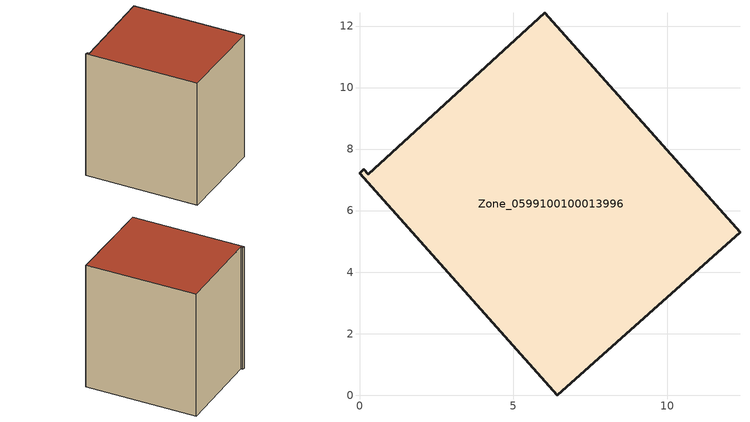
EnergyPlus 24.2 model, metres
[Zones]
Zone_0599100100013996
 floor ground (C_G): 6.02,12.43 12.37,5.29 6.42,0 0,7.22 0.14,7.34 0.28,7.19 z0
 wall outside (C_F): 6.42,0 12.37,5.29 6.02,12.43 0.28,7.19 0.14,7.34 0,7.22 6.42,0 z0:11.03
 roof outside (C_R): 12.37,5.29 6.02,12.43 0.28,7.19 0.14,7.34 0,7.22 6.42,0 z11.03
[BUILDING]
Pand.0599100100013996: North Axis=0; Terrain=City; Loads Convergence Tolerance Value=0.04; Temperature Convergence Tolerance Value=0.4; Solar Distribution=FullExterior; Maximum Number of Warmup Days=25; Minimum Number of Warmup Days=1
[Site:Location]
Rotterdam.The.Hague.AP_ZH_NLD Design_Conditions: Latitude=51.96; Longitude=4.45; Time Zone=1; Elevation=-4.5
[SITE:GROUNDTEMPERATURE:BUILDINGSURFACE]
18, 18, 18, 18, 18, 18, 18, 18, 18, 18, 18, 18
[MATERIAL] Thermal Absorptance=0.9; Solar Absorptance=0.7; Visible Absorptance=0.7
Name | Roughness | Thickness | Conductivity | Density | Specific Heat
G.TI.2015-2018 | MediumSmooth | 0.15 | 0.0428571 | 540 | 1210
F.TI.2015-2018 | Rough | 0.3 | 0.0666667 | 1920 | 840
R.TI.2015-2018 | MediumRough | 0.2 | 0.0333333 | 1500 | 1000
[CONSTRUCTION]
C_G: G.TI.2015-2018
C_F: F.TI.2015-2018
C_R: R.TI.2015-2018
[ZONE]
Zone_0599100100013996: Type=1; Multiplier=1; Ceiling Height=Autocalculate; Volume=Autocalculate; Floor Area=autocalculate; Part of Total Floor Area=Yes
[ZONEINFILTRATION:DESIGNFLOWRATE]
Infil_Zone_0599100100013996: Zone or ZoneList or Space or SpaceList=Zone_0599100100013996; Schedule=AlwaysOn; Design Flow Rate Calculation Method=Flow/Area; Flow Rate per Floor Area=0.0015; Constant Term Coefficient=1; Temperature Term Coefficient=0; Velocity Term Coefficient=0; Velocity Squared Term Coefficient=0
[HVACTEMPLATE:ZONE:IDEALLOADSAIRSYSTEM]
Zone_0599100100013996: Maximum Heating Supply Air Temperature=50; Minimum Cooling Supply Air Temperature=13; Maximum Heating Supply Air Humidity Ratio=0.0156; Minimum Cooling Supply Air Humidity Ratio=0.0077; Heating Limit=NoLimit; Cooling Limit=NoLimit; Dehumidification Control Type=ConstantSensibleHeatRatio; Cooling Sensible Heat Ratio=0.7; Dehumidification Setpoint=60; Humidification Control Type=None; Humidification Setpoint=30; Outdoor Air Method=None; Outdoor Air Flow Rate per Person=0.00944; Outdoor Air Flow Rate per Zone Floor Area=0; Outdoor Air Flow Rate per Zone=0; Demand Controlled Ventilation Type=None; Outdoor Air Economizer Type=NoEconomizer; Heat Recovery Type=None; Sensible Heat Recovery Effectiveness=0.7; Latent Heat Recovery Effectiveness=0.65
[ZONECONTROL:THERMOSTAT]
ThermostatControl_Zone_0599100100013996: Zone or ZoneList=Zone_0599100100013996; Control Type Schedule=DualSetpointControlType; Control 1=Thermostat_Zone_0599100100013996; Temperature Difference Between Cutout And Setpoint=0
[THERMOSTATSETPOINT:DUALSETPOINT]
Thermostat_Zone_0599100100013996: Heating Setpoint Temperature Schedule=HeatingSetpoint_Zone_0599100100013996; Cooling Setpoint Temperature Schedule=CoolingSetpoint_Zone_0599100100013996
[SCHEDULE:COMPACT]
HeatingSetpoint_Zone_0599100100013996: Through: 12/31, For: AllDays, Until: 24:00, 21
CoolingSetpoint_Zone_0599100100013996: Through: 12/31, For: AllDays, Until: 24:00, 24
DualSetpointControlType: Through: 12/31, For: AllDays, Until: 24:00, 4
AlwaysOn: Through: 12/31, For: AllDays, Until: 24:00, 1
